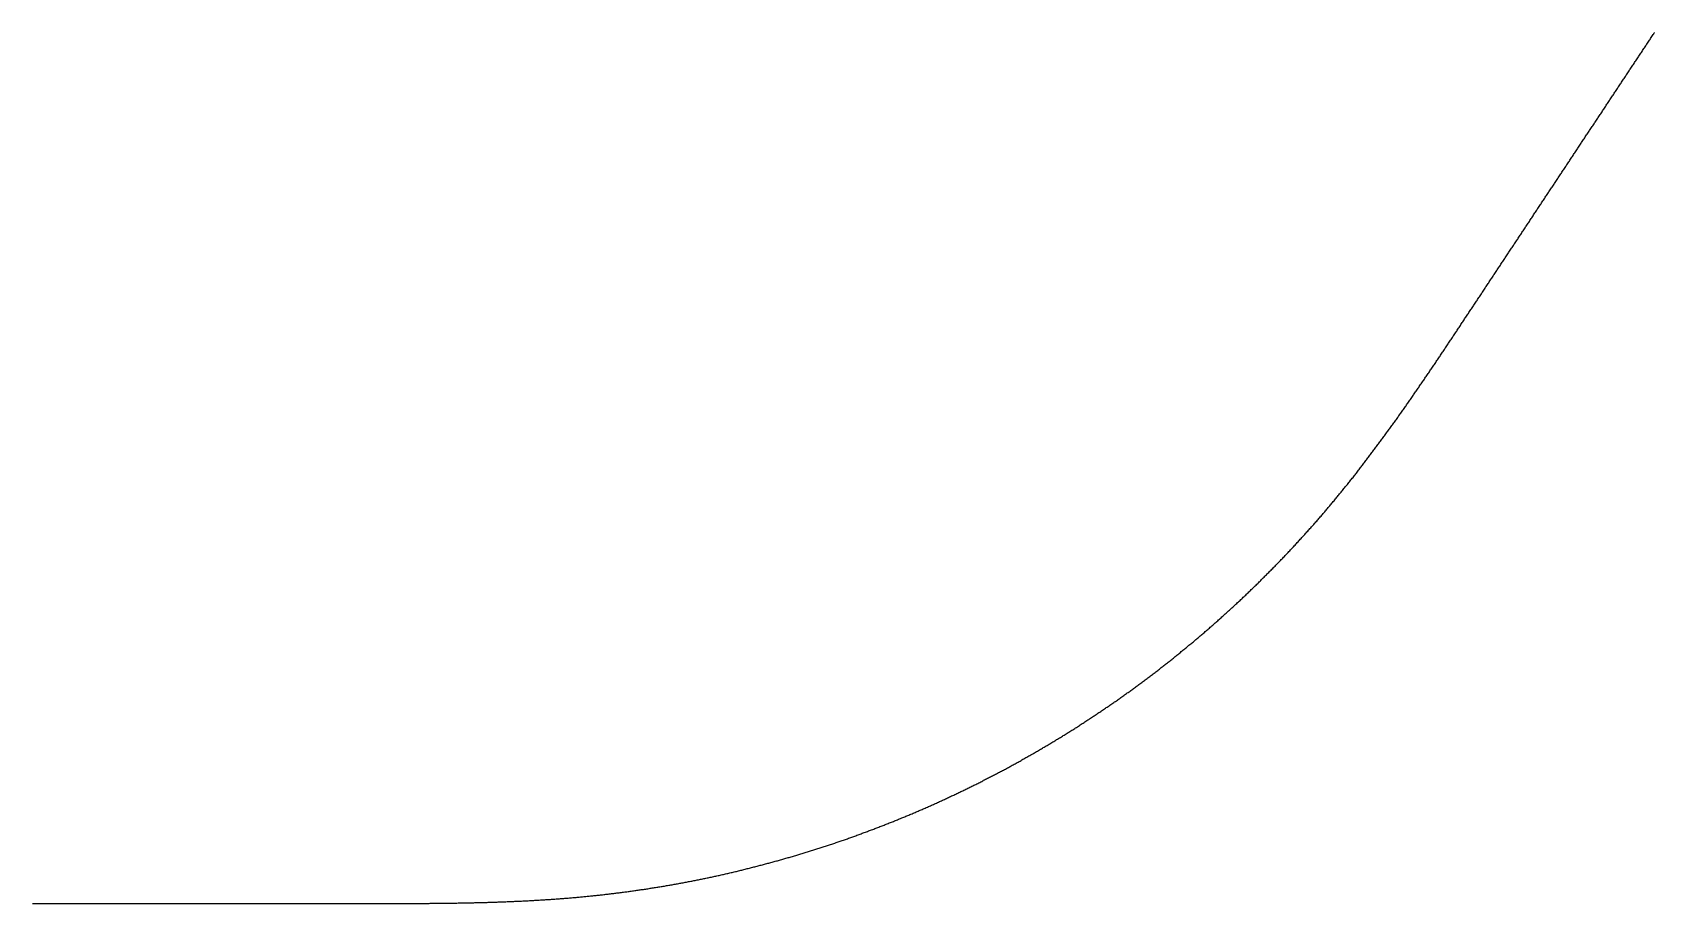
# Model space of a CAD drawing. Header units: metres. Extents: x 0 to 146, y 0 to 78.
import ezdxf

# ---------------------------------------------------------------- set-up
doc = ezdxf.new("R2010")
doc.units = ezdxf.units.M
doc.layers.add('EJE_VIA', color=3, linetype='Continuous')

msp = doc.modelspace()

# ---------------------------------------------------------------- linework, layer by layer
at = {"layer": 'EJE_VIA'}
msp.add_lwpolyline([(0, 0), (0.1, 0), (0.2, 0), (0.3, 0), (0.4, 0), (0.5, 0), (0.6, 0), (0.7, 0), (0.8, 0), (0.9, 0), (1, 0), (1.1, 0), (1.2, 0), (1.3, 0), (1.4, 0), (1.5, 0), (1.6, 0), (1.7, 0), (1.8, 0), (1.9, 0), (2, 0), (2.1, 0), (2.2, 0), (2.3, 0), (2.4, 0), (2.5, 0), (2.6, 0), (2.7, 0), (2.8, 0), (2.9, 0), (3, 0), (3.1, 0), (3.2, 0), (3.3, 0), (3.4, 0), (3.5, 0), (3.6, 0), (3.7, 0), (3.8, 0), (3.9, 0), (4, 0), (4.1, 0), (4.2, 0), (4.3, 0), (4.4, 0), (4.5, 0), (4.6, 0), (4.7, 0), (4.8, 0), (4.9, 0), (5, 0), (5.1, 0), (5.2, 0), (5.3, 0), (5.4, 0), (5.5, 0), (5.6, 0), (5.7, 0), (5.8, 0), (5.9, 0), (6, 0), (6.1, 0), (6.2, 0), (6.3, 0), (6.4, 0), (6.5, 0), (6.6, 0), (6.7, 0), (6.8, 0), (6.9, 0), (7, 0), (7.1, 0), (7.2, 0), (7.3, 0), (7.4, 0), (7.5, 0), (7.6, 0), (7.7, 0), (7.8, 0), (7.9, 0), (8, 0), (8.1, 0), (8.2, 0), (8.3, 0), (8.4, 0), (8.5, 0), (8.6, 0), (8.7, 0), (8.8, 0), (8.9, 0), (9, 0), (9.1, 0), (9.2, 0), (9.3, 0), (9.4, 0), (9.5, 0), (9.6, 0), (9.7, 0), (9.8, 0), (9.9, 0), (10, 0), (10.1, 0), (10.2, 0), (10.3, 0), (10.4, 0), (10.5, 0), (10.6, 0), (10.7, 0), (10.8, 0), (10.9, 0), (11, 0), (11.1, 0), (11.2, 0), (11.3, 0), (11.4, 0), (11.5, 0), (11.6, 0), (11.7, 0), (11.8, 0), (11.9, 0), (12, 0), (12.1, 0), (12.2, 0), (12.3, 0), (12.4, 0), (12.5, 0), (12.6, 0), (12.7, 0), (12.8, 0), (12.9, 0), (13, 0), (13.1, 0), (13.2, 0), (13.3, 0), (13.4, 0), (13.5, 0), (13.6, 0), (13.7, 0), (13.8, 0), (13.9, 0), (14, 0), (14.1, 0), (14.2, 0), (14.3, 0), (14.4, 0), (14.5, 0), (14.6, 0), (14.7, 0), (14.8, 0), (14.9, 0), (15, 0), (15.1, 0), (15.2, 0), (15.3, 0), (15.4, 0), (15.5, 0), (15.6, 0), (15.7, 0), (15.8, 0), (15.9, 0), (16, 0), (16.1, 0), (16.2, 0), (16.3, 0), (16.4, 0), (16.5, 0), (16.6, 0), (16.7, 0), (16.8, 0), (16.9, 0), (17, 0), (17.1, 0), (17.2, 0), (17.3, 0), (17.4, 0), (17.5, 0), (17.6, 0), (17.7, 0), (17.8, 0), (17.9, 0), (18, 0), (18.1, 0), (18.2, 0), (18.3, 0), (18.4, 0), (18.5, 0), (18.6, 0), (18.7, 0), (18.8, 0), (18.9, 0), (19, 0), (19.1, 0), (19.2, 0), (19.3, 0), (19.4, 0), (19.5, 0), (19.6, 0), (19.7, 0), (19.8, 0), (19.9, 0), (20, 0), (20.1, 0), (20.2, 0), (20.3, 0), (20.4, 0), (20.5, 0), (20.6, 0), (20.7, 0), (20.8, 0), (20.9, 0), (21, 0), (21.1, 0), (21.2, 0), (21.3, 0), (21.4, 0), (21.5, 0), (21.6, 0), (21.7, 0), (21.8, 0), (21.9, 0), (22, 0), (22.1, 0), (22.2, 0), (22.3, 0), (22.4, 0), (22.5, 0), (22.6, 0), (22.7, 0), (22.8, 0), (22.9, 0), (23, 0), (23.1, 0), (23.2, 0), (23.3, 0), (23.4, 0), (23.5, 0), (23.6, 0), (23.7, 0), (23.8, 0), (23.9, 0), (24, 0), (24.1, 0), (24.2, 0), (24.3, 0), (24.4, 0), (24.5, 0), (24.6, 0), (24.7, 0), (24.8, 0), (24.9, 0), (25, 0), (25.1, 0), (25.2, 0), (25.3, 0), (25.4, 0), (25.5, 0), (25.6, 0), (25.7, 0), (25.8, 0), (25.9, 0), (26, 0), (26.1, 0), (26.2, 0), (26.3, 0), (26.4, 0), (26.5, 0), (26.6, 0), (26.7, 0), (26.8, 0), (26.9, 0), (27, 0), (27.1, 0), (27.2, 0), (27.3, 0), (27.4, 0), (27.5, 0), (27.6, 0), (27.7, 0), (27.8, 0), (27.9, 0), (28, 0), (28.1, 0), (28.2, 0), (28.3, 0), (28.4, 0), (28.5, 0), (28.6, 0), (28.7, 0), (28.8, 0), (28.9, 0), (29, 0), (29.1, 0), (29.2, 0), (29.3, 0), (29.4, 0), (29.5, 0), (29.6, 0), (29.7, 0), (29.8, 0), (29.9, 0), (30, 0), (30.1, 0), (30.2, 0), (30.3, 0), (30.4, 0), (30.5, 0), (30.6, 0), (30.7, 0), (30.8, 0), (30.9, 0), (31, 0), (31.1, 0), (31.2, 0), (31.3, 0), (31.4, 0), (31.5, 0), (31.6, 0), (31.7, 0), (31.8, 0), (31.9, 0), (32, 0), (32.1, 0), (32.2, 0), (32.3, 0), (32.4, 0), (32.5, 0), (32.6, 0), (32.7, 0), (32.8, 0), (32.9, 0), (33, 0), (33.1, 0), (33.2, 0), (33.3, 0), (33.4, 0), (33.5, 0), (33.6, 0), (33.7, 0), (33.8, 0), (33.9, 0), (34, 0.01), (34.1, 0.01), (34.2, 0.01), (34.3, 0.01), (34.4, 0.01), (34.5, 0.01), (34.6, 0.01), (34.7, 0.01), (34.8, 0.01), (34.9, 0.01), (35, 0.01), (35.1, 0.01), (35.2, 0.01), (35.3, 0.01), (35.4, 0.01), (35.5, 0.01), (35.6, 0.01), (35.7, 0.02), (35.8, 0.02), (35.9, 0.02), (36, 0.02), (36.1, 0.02), (36.2, 0.02), (36.3, 0.02), (36.4, 0.02), (36.5, 0.02), (36.6, 0.02), (36.7, 0.03), (36.8, 0.03), (36.9, 0.03), (37, 0.03), (37.1, 0.03), (37.2, 0.03), (37.3, 0.03), (37.4, 0.03), (37.5, 0.04), (37.6, 0.04), (37.7, 0.04), (37.8, 0.04), (37.9, 0.04), (38, 0.04), (38.1, 0.04), (38.2, 0.05), (38.3, 0.05), (38.4, 0.05), (38.5, 0.05), (38.6, 0.05), (38.7, 0.05), (38.8, 0.06), (38.9, 0.06), (39, 0.06), (39.1, 0.06), (39.2, 0.06), (39.3, 0.07), (39.4, 0.07), (39.5, 0.07), (39.6, 0.07), (39.7, 0.08), (39.8, 0.08), (39.9, 0.08), (40, 0.08), (40.1, 0.09), (40.2, 0.09), (40.3, 0.09), (40.4, 0.09), (40.5, 0.1), (40.6, 0.1), (40.7, 0.1), (40.8, 0.1), (40.9, 0.11), (41, 0.11), (41.1, 0.11), (41.2, 0.12), (41.3, 0.12), (41.4, 0.12), (41.5, 0.13), (41.6, 0.13), (41.7, 0.13), (41.8, 0.14), (41.9, 0.14), (42, 0.14), (42.1, 0.15), (42.2, 0.15), (42.3, 0.16), (42.4, 0.16), (42.5, 0.16), (42.6, 0.17), (42.7, 0.17), (42.8, 0.17), (42.9, 0.18), (43, 0.18), (43.1, 0.19), (43.2, 0.19), (43.3, 0.2), (43.4, 0.2), (43.5, 0.21), (43.6, 0.21), (43.7, 0.21), (43.8, 0.22), (43.9, 0.22), (44, 0.23), (44.1, 0.23), (44.2, 0.24), (44.3, 0.24), (44.4, 0.25), (44.5, 0.25), (44.6, 0.26), (44.7, 0.26), (44.8, 0.27), (44.9, 0.28), (45, 0.28), (45.1, 0.29), (45.19, 0.29), (45.29, 0.3), (45.39, 0.3), (45.49, 0.31), (45.59, 0.32), (45.69, 0.32), (45.79, 0.33), (45.89, 0.33), (45.99, 0.34), (46.09, 0.35), (46.19, 0.35), (46.29, 0.36), (46.39, 0.37), (46.49, 0.37), (46.59, 0.38), (46.69, 0.39), (46.79, 0.39), (46.89, 0.4), (46.99, 0.41), (47.09, 0.42), (47.19, 0.42), (47.29, 0.43), (47.39, 0.44), (47.49, 0.45), (47.59, 0.45), (47.69, 0.46), (47.79, 0.47), (47.89, 0.48), (47.99, 0.49), (48.09, 0.49), (48.19, 0.5), (48.29, 0.51), (48.39, 0.52), (48.49, 0.53), (48.59, 0.54), (48.69, 0.54), (48.79, 0.55), (48.88, 0.56), (48.98, 0.57), (49.08, 0.58), (49.18, 0.59), (49.28, 0.6), (49.38, 0.61), (49.48, 0.62), (49.58, 0.63), (49.68, 0.64), (49.78, 0.65), (49.88, 0.66), (49.98, 0.67), (50.08, 0.68), (50.18, 0.69), (50.28, 0.7), (50.38, 0.71), (50.48, 0.72), (50.58, 0.73), (50.68, 0.74), (50.78, 0.75), (50.88, 0.76), (50.97, 0.77), (51.07, 0.78), (51.17, 0.79), (51.27, 0.8), (51.37, 0.82), (51.47, 0.83), (51.57, 0.84), (51.67, 0.85), (51.77, 0.86), (51.87, 0.87), (51.97, 0.89), (52.07, 0.9), (52.17, 0.91), (52.27, 0.92), (52.36, 0.93), (52.46, 0.95), (52.56, 0.96), (52.66, 0.97), (52.76, 0.98), (52.86, 1), (52.96, 1.01), (53.06, 1.02), (53.16, 1.04), (53.26, 1.05), (53.36, 1.06), (53.46, 1.08), (53.55, 1.09), (53.65, 1.1), (53.75, 1.12), (53.85, 1.13), (53.95, 1.15), (54.05, 1.16), (54.15, 1.17), (54.25, 1.19), (54.35, 1.2), (54.45, 1.22), (54.54, 1.23), (54.64, 1.25), (54.74, 1.26), (54.84, 1.27), (54.94, 1.29), (55.04, 1.3), (55.14, 1.32), (55.24, 1.33), (55.34, 1.35), (55.43, 1.37), (55.53, 1.38), (55.63, 1.4), (55.73, 1.41), (55.83, 1.43), (55.93, 1.44), (56.03, 1.46), (56.13, 1.48), (56.22, 1.49), (56.32, 1.51), (56.42, 1.52), (56.52, 1.54), (56.62, 1.56), (56.72, 1.57), (56.82, 1.59), (56.91, 1.61), (57.01, 1.63), (57.11, 1.64), (57.21, 1.66), (57.31, 1.68), (57.41, 1.69), (57.51, 1.71), (57.6, 1.73), (57.7, 1.75), (57.8, 1.76), (57.9, 1.78), (58, 1.8), (58.1, 1.82), (58.19, 1.84), (58.29, 1.85), (58.39, 1.87), (58.49, 1.89), (58.59, 1.91), (58.69, 1.93), (58.78, 1.95), (58.88, 1.97), (58.98, 1.99), (59.08, 2), (59.18, 2.02), (59.28, 2.04), (59.37, 2.06), (59.47, 2.08), (59.57, 2.1), (59.67, 2.12), (59.77, 2.14), (59.86, 2.16), (59.96, 2.18), (60.06, 2.2), (60.16, 2.22), (60.26, 2.24), (60.35, 2.26), (60.45, 2.28), (60.55, 2.3), (60.65, 2.32), (60.74, 2.34), (60.84, 2.36), (60.94, 2.38), (61.04, 2.41), (61.14, 2.43), (61.23, 2.45), (61.33, 2.47), (61.43, 2.49), (61.53, 2.51), (61.62, 2.53), (61.72, 2.56), (61.82, 2.58), (61.92, 2.6), (62.01, 2.62), (62.11, 2.64), (62.21, 2.66), (62.31, 2.69), (62.4, 2.71), (62.5, 2.73), (62.6, 2.75), (62.7, 2.78), (62.79, 2.8), (62.89, 2.82), (62.99, 2.85), (63.09, 2.87), (63.18, 2.89), (63.28, 2.92), (63.38, 2.94), (63.48, 2.96), (63.57, 2.99), (63.67, 3.01), (63.77, 3.03), (63.86, 3.06), (63.96, 3.08), (64.06, 3.1), (64.16, 3.13), (64.25, 3.15), (64.35, 3.18), (64.45, 3.2), (64.54, 3.23), (64.64, 3.25), (64.74, 3.28), (64.83, 3.3), (64.93, 3.33), (65.03, 3.35), (65.12, 3.38), (65.22, 3.4), (65.32, 3.43), (65.41, 3.45), (65.51, 3.48), (65.61, 3.5), (65.7, 3.53), (65.8, 3.55), (65.9, 3.58), (65.99, 3.61), (66.09, 3.63), (66.19, 3.66), (66.28, 3.68), (66.38, 3.71), (66.48, 3.74), (66.57, 3.76), (66.67, 3.79), (66.77, 3.82), (66.86, 3.84), (66.96, 3.87), (67.06, 3.9), (67.15, 3.92), (67.25, 3.95), (67.34, 3.98), (67.44, 4.01), (67.54, 4.03), (67.63, 4.06), (67.73, 4.09), (67.82, 4.12), (67.92, 4.14), (68.02, 4.17), (68.11, 4.2), (68.21, 4.23), (68.3, 4.26), (68.4, 4.29), (68.5, 4.31), (68.59, 4.34), (68.69, 4.37), (68.78, 4.4), (68.88, 4.43), (68.97, 4.46), (69.07, 4.49), (69.17, 4.52), (69.26, 4.54), (69.36, 4.57), (69.45, 4.6), (69.55, 4.63), (69.64, 4.66), (69.74, 4.69), (69.84, 4.72), (69.93, 4.75), (70.03, 4.78), (70.12, 4.81), (70.22, 4.84), (70.31, 4.87), (70.41, 4.9), (70.5, 4.93), (70.6, 4.96), (70.69, 4.99), (70.79, 5.03), (70.88, 5.06), (70.98, 5.09), (71.07, 5.12), (71.17, 5.15), (71.26, 5.18), (71.36, 5.21), (71.45, 5.24), (71.55, 5.27), (71.64, 5.31), (71.74, 5.34), (71.83, 5.37), (71.93, 5.4), (72.02, 5.43), (72.12, 5.47), (72.21, 5.5), (72.31, 5.53), (72.4, 5.56), (72.5, 5.59), (72.59, 5.63), (72.68, 5.66), (72.78, 5.69), (72.87, 5.73), (72.97, 5.76), (73.06, 5.79), (73.16, 5.82), (73.25, 5.86), (73.35, 5.89), (73.44, 5.92), (73.53, 5.96), (73.63, 5.99), (73.72, 6.03), (73.82, 6.06), (73.91, 6.09), (74, 6.13), (74.1, 6.16), (74.19, 6.2), (74.29, 6.23), (74.38, 6.26), (74.47, 6.3), (74.57, 6.33), (74.66, 6.37), (74.76, 6.4), (74.85, 6.44), (74.94, 6.47), (75.04, 6.51), (75.13, 6.54), (75.22, 6.58), (75.32, 6.61), (75.41, 6.65), (75.5, 6.68), (75.6, 6.72), (75.69, 6.75), (75.78, 6.79), (75.88, 6.83), (75.97, 6.86), (76.06, 6.9), (76.16, 6.93), (76.25, 6.97), (76.34, 7.01), (76.44, 7.04), (76.53, 7.08), (76.62, 7.12), (76.72, 7.15), (76.81, 7.19), (76.9, 7.23), (77, 7.26), (77.09, 7.3), (77.18, 7.34), (77.27, 7.37), (77.37, 7.41), (77.46, 7.45), (77.55, 7.49), (77.65, 7.52), (77.74, 7.56), (77.83, 7.6), (77.92, 7.64), (78.02, 7.68), (78.11, 7.71), (78.2, 7.75), (78.29, 7.79), (78.39, 7.83), (78.48, 7.87), (78.57, 7.91), (78.66, 7.94), (78.75, 7.98), (78.85, 8.02), (78.94, 8.06), (79.03, 8.1), (79.12, 8.14), (79.21, 8.18), (79.31, 8.22), (79.4, 8.26), (79.49, 8.3), (79.58, 8.34), (79.67, 8.37), (79.77, 8.41), (79.86, 8.45), (79.95, 8.49), (80.04, 8.53), (80.13, 8.57), (80.22, 8.61), (80.32, 8.65), (80.41, 8.7), (80.5, 8.74), (80.59, 8.78), (80.68, 8.82), (80.77, 8.86), (80.86, 8.9), (80.96, 8.94), (81.05, 8.98), (81.14, 9.02), (81.23, 9.06), (81.32, 9.1), (81.41, 9.15), (81.5, 9.19), (81.59, 9.23), (81.68, 9.27), (81.77, 9.31), (81.87, 9.35), (81.96, 9.4), (82.05, 9.44), (82.14, 9.48), (82.23, 9.52), (82.32, 9.56), (82.41, 9.61), (82.5, 9.65), (82.59, 9.69), (82.68, 9.73), (82.77, 9.78), (82.86, 9.82), (82.95, 9.86), (83.04, 9.91), (83.13, 9.95), (83.22, 9.99), (83.31, 10.04), (83.4, 10.08), (83.49, 10.12), (83.58, 10.17), (83.67, 10.21), (83.76, 10.25), (83.85, 10.3), (83.94, 10.34), (84.03, 10.38), (84.12, 10.43), (84.21, 10.47), (84.3, 10.52), (84.39, 10.56), (84.48, 10.61), (84.57, 10.65), (84.66, 10.69), (84.75, 10.74), (84.84, 10.78), (84.93, 10.83), (85.02, 10.87), (85.11, 10.92), (85.2, 10.96), (85.29, 11.01), (85.37, 11.06), (85.46, 11.1), (85.55, 11.15), (85.64, 11.19), (85.73, 11.24), (85.82, 11.28), (85.91, 11.33), (86, 11.37), (86.09, 11.42), (86.17, 11.47), (86.26, 11.51), (86.35, 11.56), (86.44, 11.61), (86.53, 11.65), (86.62, 11.7), (86.71, 11.75), (86.79, 11.79), (86.88, 11.84), (86.97, 11.89), (87.06, 11.93), (87.15, 11.98), (87.24, 12.03), (87.32, 12.07), (87.41, 12.12), (87.5, 12.17), (87.59, 12.22), (87.68, 12.26), (87.76, 12.31), (87.85, 12.36), (87.94, 12.41), (88.03, 12.46), (88.11, 12.5), (88.2, 12.55), (88.29, 12.6), (88.38, 12.65), (88.46, 12.7), (88.55, 12.75), (88.64, 12.79), (88.73, 12.84), (88.81, 12.89), (88.9, 12.94), (88.99, 12.99), (89.08, 13.04), (89.16, 13.09), (89.25, 13.14), (89.34, 13.19), (89.42, 13.24), (89.51, 13.29), (89.6, 13.34), (89.68, 13.38), (89.77, 13.43), (89.86, 13.48), (89.94, 13.53), (90.03, 13.58), (90.12, 13.63), (90.2, 13.68), (90.29, 13.73), (90.38, 13.78), (90.46, 13.84), (90.55, 13.89), (90.64, 13.94), (90.72, 13.99), (90.81, 14.04), (90.89, 14.09), (90.98, 14.14), (91.07, 14.19), (91.15, 14.24), (91.24, 14.29), (91.32, 14.34), (91.41, 14.4), (91.5, 14.45), (91.58, 14.5), (91.67, 14.55), (91.75, 14.6), (91.84, 14.65), (91.92, 14.71), (92.01, 14.76), (92.09, 14.81), (92.18, 14.86), (92.27, 14.91), (92.35, 14.97), (92.44, 15.02), (92.52, 15.07), (92.61, 15.12), (92.69, 15.18), (92.78, 15.23), (92.86, 15.28), (92.95, 15.34), (93.03, 15.39), (93.12, 15.44), (93.2, 15.49), (93.28, 15.55), (93.37, 15.6), (93.45, 15.65), (93.54, 15.71), (93.62, 15.76), (93.71, 15.81), (93.79, 15.87), (93.88, 15.92), (93.96, 15.98), (94.04, 16.03), (94.13, 16.08), (94.21, 16.14), (94.3, 16.19), (94.38, 16.25), (94.46, 16.3), (94.55, 16.36), (94.63, 16.41), (94.72, 16.47), (94.8, 16.52), (94.88, 16.58), (94.97, 16.63), (95.05, 16.69), (95.13, 16.74), (95.22, 16.8), (95.3, 16.85), (95.38, 16.91), (95.47, 16.96), (95.55, 17.02), (95.63, 17.07), (95.72, 17.13), (95.8, 17.18), (95.88, 17.24), (95.96, 17.3), (96.05, 17.35), (96.13, 17.41), (96.21, 17.46), (96.3, 17.52), (96.38, 17.58), (96.46, 17.63), (96.54, 17.69), (96.63, 17.75), (96.71, 17.8), (96.79, 17.86), (96.87, 17.92), (96.96, 17.97), (97.04, 18.03), (97.12, 18.09), (97.2, 18.14), (97.28, 18.2), (97.37, 18.26), (97.45, 18.32), (97.53, 18.37), (97.61, 18.43), (97.69, 18.49), (97.77, 18.55), (97.86, 18.6), (97.94, 18.66), (98.02, 18.72), (98.1, 18.78), (98.18, 18.84), (98.26, 18.9), (98.34, 18.95), (98.43, 19.01), (98.51, 19.07), (98.59, 19.13), (98.67, 19.19), (98.75, 19.25), (98.83, 19.3), (98.91, 19.36), (98.99, 19.42), (99.07, 19.48), (99.15, 19.54), (99.23, 19.6), (99.31, 19.66), (99.39, 19.72), (99.48, 19.78), (99.56, 19.84), (99.64, 19.9), (99.72, 19.96), (99.8, 20.02), (99.88, 20.08), (99.96, 20.14), (100.04, 20.2), (100.12, 20.26), (100.2, 20.32), (100.28, 20.38), (100.36, 20.44), (100.44, 20.5), (100.52, 20.56), (100.59, 20.62), (100.67, 20.68), (100.75, 20.74), (100.83, 20.8), (100.91, 20.86), (100.99, 20.92), (101.07, 20.98), (101.15, 21.04), (101.23, 21.11), (101.31, 21.17), (101.39, 21.23), (101.47, 21.29), (101.55, 21.35), (101.62, 21.41), (101.7, 21.47), (101.78, 21.54), (101.86, 21.6), (101.94, 21.66), (102.02, 21.72), (102.1, 21.78), (102.17, 21.85), (102.25, 21.91), (102.33, 21.97), (102.41, 22.03), (102.49, 22.1), (102.56, 22.16), (102.64, 22.22), (102.72, 22.28), (102.8, 22.35), (102.88, 22.41), (102.95, 22.47), (103.03, 22.54), (103.11, 22.6), (103.19, 22.66), (103.26, 22.72), (103.34, 22.79), (103.42, 22.85), (103.5, 22.91), (103.57, 22.98), (103.65, 23.04), (103.73, 23.11), (103.8, 23.17), (103.88, 23.23), (103.96, 23.3), (104.04, 23.36), (104.11, 23.43), (104.19, 23.49), (104.27, 23.55), (104.34, 23.62), (104.42, 23.68), (104.49, 23.75), (104.57, 23.81), (104.65, 23.88), (104.72, 23.94), (104.8, 24.01), (104.88, 24.07), (104.95, 24.14), (105.03, 24.2), (105.1, 24.27), (105.18, 24.33), (105.26, 24.4), (105.33, 24.46), (105.41, 24.53), (105.48, 24.59), (105.56, 24.66), (105.63, 24.72), (105.71, 24.79), (105.78, 24.85), (105.86, 24.92), (105.94, 24.99), (106.01, 25.05), (106.09, 25.12), (106.16, 25.18), (106.24, 25.25), (106.31, 25.32), (106.39, 25.38), (106.46, 25.45), (106.53, 25.52), (106.61, 25.58), (106.68, 25.65), (106.76, 25.72), (106.83, 25.78), (106.91, 25.85), (106.98, 25.92), (107.06, 25.98), (107.13, 26.05), (107.2, 26.12), (107.28, 26.19), (107.35, 26.25), (107.43, 26.32), (107.5, 26.39), (107.57, 26.45), (107.65, 26.52), (107.72, 26.59), (107.79, 26.66), (107.87, 26.73), (107.94, 26.79), (108.01, 26.86), (108.09, 26.93), (108.16, 27), (108.23, 27.07), (108.31, 27.13), (108.38, 27.2), (108.45, 27.27), (108.53, 27.34), (108.6, 27.41), (108.67, 27.48), (108.74, 27.55), (108.82, 27.61), (108.89, 27.68), (108.96, 27.75), (109.03, 27.82), (109.11, 27.89), (109.18, 27.96), (109.25, 28.03), (109.32, 28.1), (109.39, 28.17), (109.47, 28.24), (109.54, 28.31), (109.61, 28.38), (109.68, 28.45), (109.75, 28.51), (109.83, 28.58), (109.9, 28.65), (109.97, 28.72), (110.04, 28.79), (110.11, 28.86), (110.18, 28.93), (110.25, 29), (110.32, 29.08), (110.4, 29.15), (110.47, 29.22), (110.54, 29.29), (110.61, 29.36), (110.68, 29.43), (110.75, 29.5), (110.82, 29.57), (110.89, 29.64), (110.96, 29.71), (111.03, 29.78), (111.1, 29.85), (111.17, 29.92), (111.24, 30), (111.31, 30.07), (111.38, 30.14), (111.45, 30.21), (111.52, 30.28), (111.59, 30.35), (111.66, 30.42), (111.73, 30.5), (111.8, 30.57), (111.87, 30.64), (111.94, 30.71), (112.01, 30.78), (112.08, 30.86), (112.15, 30.93), (112.22, 31), (112.29, 31.07), (112.36, 31.14), (112.43, 31.22), (112.49, 31.29), (112.56, 31.36), (112.63, 31.43), (112.7, 31.51), (112.77, 31.58), (112.84, 31.65), (112.91, 31.73), (112.97, 31.8), (113.04, 31.87), (113.11, 31.94), (113.18, 32.02), (113.25, 32.09), (113.32, 32.16), (113.38, 32.24), (113.45, 32.31), (113.52, 32.38), (113.59, 32.46), (113.65, 32.53), (113.72, 32.61), (113.79, 32.68), (113.86, 32.75), (113.92, 32.83), (113.99, 32.9), (114.06, 32.97), (114.13, 33.05), (114.19, 33.12), (114.26, 33.2), (114.33, 33.27), (114.39, 33.35), (114.46, 33.42), (114.53, 33.49), (114.59, 33.57), (114.66, 33.64), (114.73, 33.72), (114.79, 33.79), (114.86, 33.87), (114.93, 33.94), (114.99, 34.02), (115.06, 34.09), (115.12, 34.17), (115.19, 34.24), (115.26, 34.32), (115.32, 34.39), (115.39, 34.47), (115.45, 34.54), (115.52, 34.62), (115.58, 34.7), (115.65, 34.77), (115.72, 34.85), (115.78, 34.92), (115.85, 35), (115.91, 35.07), (115.98, 35.15), (116.04, 35.23), (116.11, 35.3), (116.17, 35.38), (116.24, 35.45), (116.3, 35.53), (116.37, 35.61), (116.43, 35.68), (116.49, 35.76), (116.56, 35.84), (116.62, 35.91), (116.69, 35.99), (116.75, 36.07), (116.82, 36.14), (116.88, 36.22), (116.94, 36.3), (117.01, 36.37), (117.07, 36.45), (117.13, 36.53), (117.2, 36.61), (117.26, 36.68), (117.32, 36.76), (117.39, 36.84), (117.45, 36.92), (117.51, 36.99), (117.58, 37.07), (117.64, 37.15), (117.7, 37.23), (117.77, 37.3), (117.83, 37.38), (117.89, 37.46), (117.96, 37.54), (118.02, 37.61), (118.08, 37.69), (118.14, 37.77), (118.21, 37.85), (118.27, 37.93), (118.33, 38.01), (118.39, 38.08), (118.45, 38.16), (118.52, 38.24), (118.58, 38.32), (118.64, 38.4), (118.7, 38.48), (118.76, 38.55), (118.82, 38.63), (118.89, 38.71), (118.95, 38.79), (119.01, 38.87), (119.07, 38.95), (119.13, 39.03), (119.19, 39.11), (119.25, 39.19), (119.32, 39.27), (119.38, 39.34), (119.44, 39.42), (119.5, 39.5), (119.56, 39.58), (119.62, 39.66), (119.68, 39.74), (119.74, 39.82), (119.8, 39.9), (119.86, 39.98), (119.92, 40.06), (119.98, 40.14), (120.04, 40.22), (120.1, 40.3), (120.16, 40.38), (120.22, 40.46), (120.28, 40.54), (120.34, 40.62), (120.4, 40.7), (120.46, 40.78), (120.52, 40.86), (120.58, 40.94), (120.64, 41.02), (120.7, 41.1), (120.76, 41.18), (120.82, 41.26), (120.88, 41.34), (120.94, 41.42), (121, 41.5), (121.06, 41.58), (121.12, 41.66), (121.18, 41.74), (121.24, 41.82), (121.3, 41.9), (121.36, 41.98), (121.42, 42.07), (121.47, 42.15), (121.53, 42.23), (121.59, 42.31), (121.65, 42.39), (121.71, 42.47), (121.77, 42.55), (121.83, 42.63), (121.89, 42.71), (121.94, 42.79), (122, 42.88), (122.06, 42.96), (122.12, 43.04), (122.18, 43.12), (122.24, 43.2), (122.29, 43.28), (122.35, 43.36), (122.41, 43.44), (122.47, 43.53), (122.53, 43.61), (122.58, 43.69), (122.64, 43.77), (122.7, 43.85), (122.76, 43.93), (122.82, 44.01), (122.87, 44.1), (122.93, 44.18), (122.99, 44.26), (123.05, 44.34), (123.1, 44.42), (123.16, 44.51), (123.22, 44.59), (123.28, 44.67), (123.33, 44.75), (123.39, 44.83), (123.45, 44.91), (123.51, 45), (123.56, 45.08), (123.62, 45.16), (123.68, 45.24), (123.73, 45.32), (123.79, 45.41), (123.85, 45.49), (123.91, 45.57), (123.96, 45.65), (124.02, 45.74), (124.08, 45.82), (124.13, 45.9), (124.19, 45.98), (124.25, 46.06), (124.3, 46.15), (124.36, 46.23), (124.42, 46.31), (124.47, 46.39), (124.53, 46.48), (124.59, 46.56), (124.64, 46.64), (124.7, 46.72), (124.76, 46.81), (124.81, 46.89), (124.87, 46.97), (124.93, 47.05), (124.98, 47.14), (125.04, 47.22), (125.09, 47.3), (125.15, 47.38), (125.21, 47.47), (125.26, 47.55), (125.32, 47.63), (125.38, 47.72), (125.43, 47.8), (125.49, 47.88), (125.54, 47.96), (125.6, 48.05), (125.66, 48.13), (125.71, 48.21), (125.77, 48.3), (125.82, 48.38), (125.88, 48.46), (125.94, 48.54), (125.99, 48.63), (126.05, 48.71), (126.1, 48.79), (126.16, 48.88), (126.21, 48.96), (126.27, 49.04), (126.33, 49.12), (126.38, 49.21), (126.44, 49.29), (126.49, 49.37), (126.55, 49.46), (126.6, 49.54), (126.66, 49.62), (126.72, 49.71), (126.77, 49.79), (126.83, 49.87), (126.88, 49.96), (126.94, 50.04), (126.99, 50.12), (127.05, 50.21), (127.1, 50.29), (127.16, 50.37), (127.22, 50.45), (127.27, 50.54), (127.33, 50.62), (127.38, 50.7), (127.44, 50.79), (127.49, 50.87), (127.55, 50.95), (127.6, 51.04), (127.66, 51.12), (127.71, 51.2), (127.77, 51.29), (127.83, 51.37), (127.88, 51.45), (127.94, 51.54), (127.99, 51.62), (128.05, 51.7), (128.1, 51.79), (128.16, 51.87), (128.21, 51.95), (128.27, 52.04), (128.32, 52.12), (128.38, 52.2), (128.43, 52.29), (128.49, 52.37), (128.54, 52.45), (128.6, 52.54), (128.65, 52.62), (128.71, 52.7), (128.77, 52.79), (128.82, 52.87), (128.88, 52.95), (128.93, 53.04), (128.99, 53.12), (129.04, 53.2), (129.1, 53.29), (129.15, 53.37), (129.21, 53.45), (129.26, 53.54), (129.32, 53.62), (129.37, 53.7), (129.43, 53.79), (129.48, 53.87), (129.54, 53.95), (129.59, 54.04), (129.65, 54.12), (129.7, 54.2), (129.76, 54.29), (129.82, 54.37), (129.87, 54.45), (129.93, 54.54), (129.98, 54.62), (130.04, 54.7), (130.09, 54.79), (130.15, 54.87), (130.2, 54.95), (130.26, 55.04), (130.31, 55.12), (130.37, 55.2), (130.42, 55.29), (130.48, 55.37), (130.53, 55.45), (130.59, 55.54), (130.64, 55.62), (130.7, 55.7), (130.75, 55.79), (130.81, 55.87), (130.86, 55.95), (130.92, 56.04), (130.98, 56.12), (131.03, 56.2), (131.09, 56.29), (131.14, 56.37), (131.2, 56.45), (131.25, 56.54), (131.31, 56.62), (131.36, 56.7), (131.42, 56.79), (131.47, 56.87), (131.53, 56.95), (131.58, 57.04), (131.64, 57.12), (131.69, 57.2), (131.75, 57.29), (131.8, 57.37), (131.86, 57.45), (131.91, 57.54), (131.97, 57.62), (132.03, 57.7), (132.08, 57.79), (132.14, 57.87), (132.19, 57.95), (132.25, 58.04), (132.3, 58.12), (132.36, 58.2), (132.41, 58.29), (132.47, 58.37), (132.52, 58.45), (132.58, 58.54), (132.63, 58.62), (132.69, 58.7), (132.74, 58.79), (132.8, 58.87), (132.85, 58.95), (132.91, 59.04), (132.96, 59.12), (133.02, 59.2), (133.07, 59.29), (133.13, 59.37), (133.19, 59.45), (133.24, 59.54), (133.3, 59.62), (133.35, 59.7), (133.41, 59.79), (133.46, 59.87), (133.52, 59.96), (133.57, 60.04), (133.63, 60.12), (133.68, 60.21), (133.74, 60.29), (133.79, 60.37), (133.85, 60.46), (133.9, 60.54), (133.96, 60.62), (134.01, 60.71), (134.07, 60.79), (134.12, 60.87), (134.18, 60.96), (134.24, 61.04), (134.29, 61.12), (134.35, 61.21), (134.4, 61.29), (134.46, 61.37), (134.51, 61.46), (134.57, 61.54), (134.62, 61.62), (134.68, 61.71), (134.73, 61.79), (134.79, 61.87), (134.84, 61.96), (134.9, 62.04), (134.95, 62.12), (135.01, 62.21), (135.06, 62.29), (135.12, 62.37), (135.17, 62.46), (135.23, 62.54), (135.29, 62.62), (135.34, 62.71), (135.4, 62.79), (135.45, 62.87), (135.51, 62.96), (135.56, 63.04), (135.62, 63.12), (135.67, 63.21), (135.73, 63.29), (135.78, 63.37), (135.84, 63.46), (135.89, 63.54), (135.95, 63.62), (136, 63.71), (136.06, 63.79), (136.11, 63.87), (136.17, 63.96), (136.22, 64.04), (136.28, 64.12), (136.33, 64.21), (136.39, 64.29), (136.45, 64.37), (136.5, 64.46), (136.56, 64.54), (136.61, 64.62), (136.67, 64.71), (136.72, 64.79), (136.78, 64.87), (136.83, 64.96), (136.89, 65.04), (136.94, 65.12), (137, 65.21), (137.05, 65.29), (137.11, 65.37), (137.16, 65.46), (137.22, 65.54), (137.27, 65.62), (137.33, 65.71), (137.38, 65.79), (137.44, 65.87), (137.5, 65.96), (137.55, 66.04), (137.61, 66.12), (137.66, 66.21), (137.72, 66.29), (137.77, 66.37), (137.83, 66.46), (137.88, 66.54), (137.94, 66.62), (137.99, 66.71), (138.05, 66.79), (138.1, 66.87), (138.16, 66.96), (138.21, 67.04), (138.27, 67.12), (138.32, 67.21), (138.38, 67.29), (138.43, 67.37), (138.49, 67.46), (138.55, 67.54), (138.6, 67.62), (138.66, 67.71), (138.71, 67.79), (138.77, 67.87), (138.82, 67.96), (138.88, 68.04), (138.93, 68.12), (138.99, 68.21), (139.04, 68.29), (139.1, 68.37), (139.15, 68.46), (139.21, 68.54), (139.26, 68.62), (139.32, 68.71), (139.37, 68.79), (139.43, 68.87), (139.48, 68.96), (139.54, 69.04), (139.59, 69.12), (139.65, 69.21), (139.71, 69.29), (139.76, 69.37), (139.82, 69.46), (139.87, 69.54), (139.93, 69.62), (139.98, 69.71), (140.04, 69.79), (140.09, 69.87), (140.15, 69.96), (140.2, 70.04), (140.26, 70.12), (140.31, 70.21), (140.37, 70.29), (140.42, 70.37), (140.48, 70.46), (140.53, 70.54), (140.59, 70.62), (140.64, 70.71), (140.7, 70.79), (140.76, 70.87), (140.81, 70.96), (140.87, 71.04), (140.92, 71.12), (140.98, 71.21), (141.03, 71.29), (141.09, 71.37), (141.14, 71.46), (141.2, 71.54), (141.25, 71.62), (141.31, 71.71), (141.36, 71.79), (141.42, 71.87), (141.47, 71.96), (141.53, 72.04), (141.58, 72.12), (141.64, 72.21), (141.69, 72.29), (141.75, 72.37), (141.8, 72.46), (141.86, 72.54), (141.92, 72.62), (141.97, 72.71), (142.03, 72.79), (142.08, 72.87), (142.14, 72.96), (142.19, 73.04), (142.25, 73.12), (142.3, 73.21), (142.36, 73.29), (142.41, 73.37), (142.47, 73.46), (142.52, 73.54), (142.58, 73.62), (142.63, 73.71), (142.69, 73.79), (142.74, 73.87), (142.8, 73.96), (142.85, 74.04), (142.91, 74.12), (142.97, 74.21), (143.02, 74.29), (143.08, 74.37), (143.13, 74.46), (143.19, 74.54), (143.24, 74.62), (143.3, 74.71), (143.35, 74.79), (143.41, 74.87), (143.46, 74.96), (143.52, 75.04), (143.57, 75.12), (143.63, 75.21), (143.68, 75.29), (143.74, 75.37), (143.79, 75.46), (143.85, 75.54), (143.9, 75.62), (143.96, 75.71), (144.02, 75.79), (144.07, 75.87), (144.13, 75.96), (144.18, 76.04), (144.24, 76.12), (144.29, 76.21), (144.35, 76.29), (144.4, 76.37), (144.46, 76.46), (144.51, 76.54), (144.57, 76.62), (144.62, 76.71), (144.68, 76.79), (144.73, 76.87), (144.79, 76.96), (144.84, 77.04), (144.9, 77.12), (144.95, 77.21), (145.01, 77.29), (145.06, 77.38), (145.12, 77.46), (145.18, 77.54), (145.23, 77.63), (145.29, 77.71), (145.34, 77.79), (145.4, 77.88), (145.45, 77.96), (145.51, 78.04), (145.56, 78.13), (145.58, 78.16)], dxfattribs=at)

doc.saveas('drawing.dxf')
